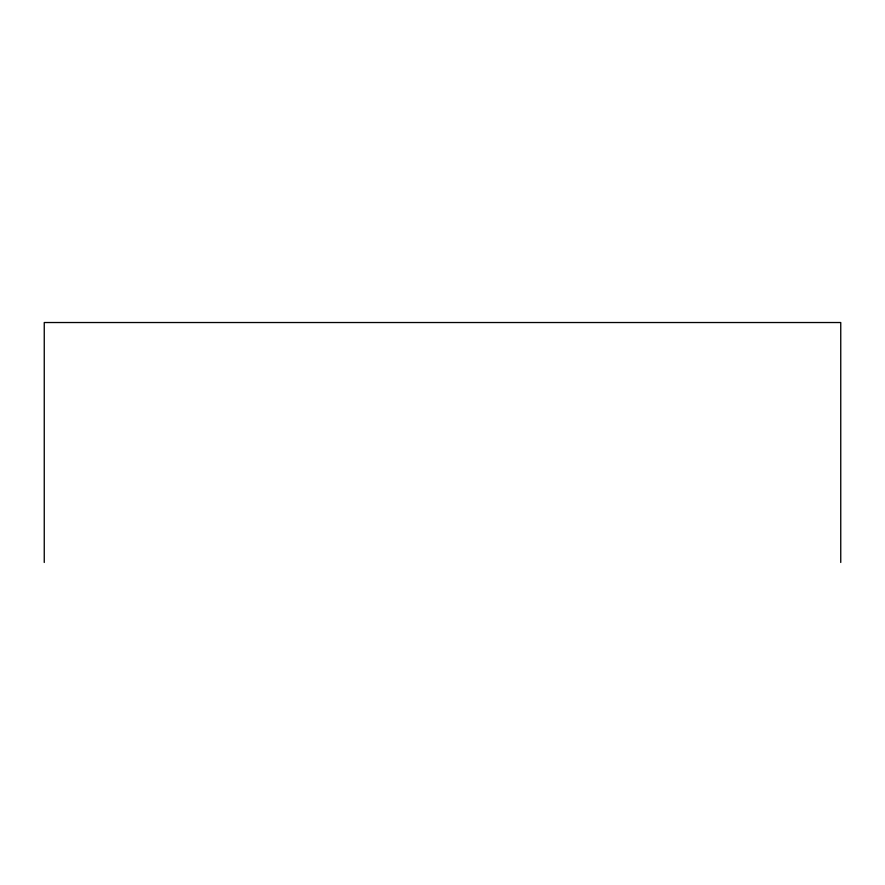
<?xml version="1.0" encoding="UTF-8"?>
<svg xmlns="http://www.w3.org/2000/svg" width="885" height="885" viewBox="0 0 885 885"><rect width="100%" height="100%" fill="white"/><g stroke="black" fill="none" stroke-linecap="round" stroke-linejoin="round"><path stroke-width="1.33" d="M840.75 562.473L840.75 322.527L44.25 322.527L44.25 562.473"/></g></svg>
